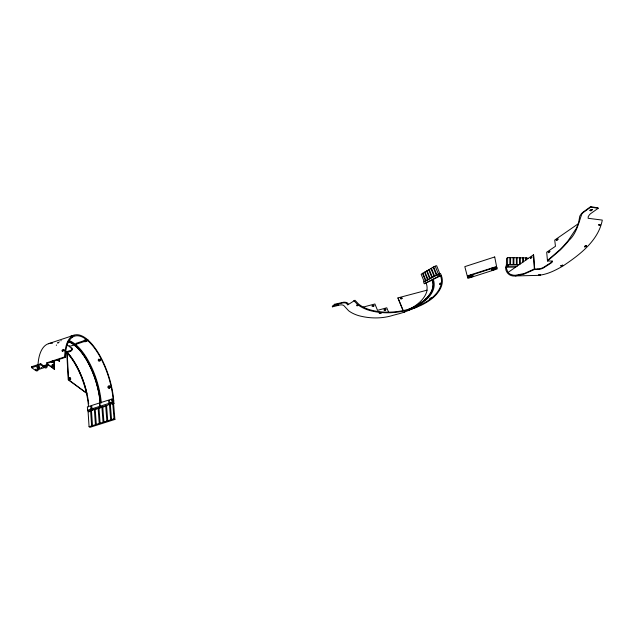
<?xml version="1.0" encoding="UTF-8"?>
<svg xmlns="http://www.w3.org/2000/svg" width="634" height="634" viewBox="0 0 634 634"><rect width="100%" height="100%" fill="white"/><g stroke="black" fill="none" stroke-linecap="round" stroke-linejoin="round"><path stroke-width="0.95" d="M513.881 264.489L513.881 257.705A1.117 0.547 -20.6 0 1 513.128 257.705L510.632 257.65A1.141 0.555 -20.6 0 1 509.871 257.65L507.668 257.602L506.526 258.45L506.392 265.345L506.899 265.345M513.128 264.489L513.144 257.697M510.568 264.489L510.632 257.65M42.835 367.086L44.515 366.531A4.557 2.061 71.2 0 0 46.789 364.677L46.837 362.791L64.676 356.91A49.832 20.454 72.4 0 1 87.904 339.959L88.419 340.418M44.515 366.531L40.711 363.726L31.7 366.698L31.732 367.704L35.591 370.478L44.546 367.53A5.698 2.576 71.2 0 0 47.399 365.2L47.447 363.25L46.837 362.791M509.807 264.489L509.887 257.642M505.813 267.651L508.072 266.042L508.096 264.481L505.845 266.098C504.561 271.717 509.474 276.844 515.141 275.941L537.275 275.402C546.46 274.887 554.932 270.647 562.754 266.122C579.397 255.026 598.361 240.865 602.3 220.085L588.122 218.302L588.241 216.614L589.406 214.839A10.144 4.874 -23.8 0 1 590.714 213.579L598.179 208.301L598.052 207.849L590.611 206.676L582.884 212.287A13.385 6.475 -23.7 0 0 581.251 213.896L579.769 216.154L578.541 223.128L576.346 228.311L568.357 240.365A114.73 59.826 -20.1 0 1 559.909 249.685L547.443 260.487M506.392 265.345L507.549 264.513L507.668 257.602M112.361 402.17L112.377 401.932M530.745 258.173L530.816 257.903A2.33 1.117 -21.1 0 1 531.292 257.341L531.506 257.174A0.911 0.436 -21.1 0 1 531.902 256.96L531.878 257.364A2.338 1.117 -21 0 1 531.411 257.927L530.579 258.347L530.468 257.895A2.338 1.117 -21.1 0 1 530.935 257.333L531.894 256.952M112.868 401.512L112.971 401.623M112.408 402.154C112.575 401.1 113.209 402.519 113.114 401.338M92.572 410.491L91.676 410.285L91.518 410.769M109.587 403.486C108.533 403.985 111.315 404.04 109.016 403.842M110.102 403.993L109.848 403.47M556.248 240.373L556.359 239.977A2.401 1.157 -22.2 0 1 556.929 239.367A1.347 0.65 -22.2 0 1 557.5 239.01L558.007 238.978A1.062 0.507 -22.2 0 0 557.46 239.272L557.286 239.39A2.401 1.149 -22.2 0 0 556.715 240.001L556.604 240.365M110.371 404.809L109.682 404.563M109.056 403.795L109.143 403.977M434.567 276.012L431.429 268.206L433.165 267.191A1.672 0.856 -18 0 0 433.585 266.985L436.644 265.694L439.83 273.642L436.771 274.863A1.823 0.919 -18 0 1 436.327 275.069L434.528 276.044A1.783 0.896 -17.9 0 1 434.052 276.281L432.301 277.232A1.736 0.872 -17.8 0 1 431.833 277.462L430.058 278.429A1.807 0.911 -17.7 0 1 429.662 278.611L428.029 279.491L424.994 271.97L426.611 271.027A1.553 0.792 -17.7 0 0 426.999 270.829L428.743 269.783A1.593 0.816 -17.8 0 0 429.139 269.585L429.226 269.505M440.511 283.446A1.997 0.983 -18 0 0 440.289 283.897L440.543 283.136M427.855 296.775L430.858 292.575L432.626 288.201L433.038 284.056L432.126 279.951L440.551 275.83C444.291 285.522 436.525 294.984 428.909 300.112A35.813 17.863 -16.6 0 1 420.128 305.12L416.942 306.507A37.652 18.806 -16.6 0 1 411.474 308.465C398.16 312.554 383.618 313.632 370.105 309.828A62.077 31.613 -17.1 0 1 358.527 304.003L354.969 300.27L347.662 304.938L346.996 303.932A4.969 2.504 -14.2 0 0 343.01 302.862L334.966 304.78L332.478 306.816L332.256 306.293L334.736 304.241L343.604 302.22A6.269 3.162 -14.2 0 1 347.701 303.203L348.518 304.328M431.413 268.23L431.358 268.277A1.633 0.832 -17.9 0 1 430.922 268.499L429.234 269.49L432.333 277.201M433.664 266.922L436.858 274.791M427.902 296.878L425.897 298.82M560.511 265.868L562.818 265.21L561.177 266.122M422.886 273.23L422.941 273.183A1.482 0.761 -17.6 0 1 422.49 273.428L421.158 274.213L424.13 281.559L425.113 281.322M424.97 272.002L424.907 272.049A1.522 0.777 -17.6 0 1 424.526 272.24L422.949 273.167L425.953 280.593L427.554 279.745A1.767 0.888 -17.6 0 0 427.942 279.562L428.013 279.507M440.289 283.961L439.853 284.238M427.054 270.781L430.153 278.358M426.111 298.614C431.239 294.128 435.154 286.623 432.356 279.832M426.127 298.725L425.255 299.422M425.913 298.923L424.82 299.819M425.263 299.525L423.9 300.603M424.82 299.914L423.671 300.793M425.921 280.624L425.905 280.632A1.728 0.872 -17.5 0 1 425.485 280.838L424.13 281.559M423.892 300.698L422.941 301.372M423.655 300.888L422.696 301.562M578.343 223.699L554.726 240.072L555.455 246.293L546.69 252.213L547.491 261.002L560.313 249.939A117.369 61.3 -20.1 0 0 569.015 240.365C576.734 233.209 578.557 222.819 581.933 213.824A10.715 5.191 -23.7 0 1 583.248 212.541L590.722 207.136L598.179 208.301M422.45 301.752L422.926 301.467M422.196 301.942L422.672 301.657M421.943 302.133L422.418 301.847M421.689 302.315L422.165 302.038M336.131 305.208L336.559 304.994M421.436 302.497L421.911 302.22M338.35 304.589L337.89 304.867M421.174 302.68L421.658 302.402M112.369 401.354L112.036 402.051M421.404 302.584L420.39 303.226M515.672 267.136L506.471 267.183A44.879 21.215 -21.5 0 0 506.534 268.665L507.985 272.469L533.551 254.749L534.684 269.022M421.142 302.767L419.581 303.757M470.436 276.036L472.687 275.314M472.805 275.822A1.292 0.634 -19 0 1 472.045 276.44L471.498 276.614A1.292 0.634 -19 0 1 470.563 276.543L472.805 275.822L472.084 276.052M491.58 269.244L493.846 268.515M493.268 269.49L493.949 269.03A1.3 0.634 -19.8 0 1 493.165 269.656L492.618 269.838A1.3 0.634 -19.8 0 1 491.691 269.759L493.268 269.49L493.165 268.982M420.342 303.306L419.026 304.106M419.526 303.844L417.893 304.796M418.464 304.455L418.971 304.193M418.408 304.534L417.323 305.136M417.83 304.875L416.467 305.62M417.259 305.208L416.173 305.778M415.88 305.937L416.395 305.691M424.273 283.723L438.53 276.297L441.375 275.608L440.67 273.872L437.825 274.554L423.623 282.106L424.273 283.723L432.198 280.141M415.587 306.095L416.102 305.85M552.174 261.113L552.23 261.62A2.885 1.347 -21.3 0 1 551.049 263.07L543.409 267.976A6.316 2.956 -21 0 1 537.941 269.402L534.351 269.537L523.93 274.181L515.141 275.941M438.332 274.427L439.83 273.642M415.286 306.254L415.809 306.008M414.993 306.404L415.508 306.159M414.691 306.563L415.207 306.317M414.382 306.713L414.905 306.468M414.604 306.626L413.772 307.014M414.303 306.777L413.463 307.165M413.154 307.316L413.685 307.078M413.653 307.728C424.083 302.973 437.737 292.623 433.363 279.531M92.017 409.255C90.892 408.835 92.952 409.199 91.867 409.754M412.845 307.466L413.376 307.228M413.059 307.371L411.545 308.053M412.877 307.458L411.728 307.966A35.147 17.49 -16.1 0 0 416.387 304.922C421.285 301.245 425.921 296.371 427.102 290.15L398.025 297.861L403.24 310.589M401.615 298.757L401.441 298.82A1.006 0.499 -16.4 0 1 400.426 298.654A1.006 0.499 -16.4 0 1 400.751 297.988L400.87 297.932A1.014 0.499 -16.3 0 1 401.829 298.123A1.014 0.499 -16.3 0 1 401.591 298.757L401.702 298.717A1.006 0.499 -16.4 0 0 402.027 298.059A1.006 0.499 -16.4 0 0 401.045 297.94M379.235 312.974L381.216 312.958M411.355 308.132L411.759 307.966M381.161 313.141L379.243 313.164M411.569 308.045L408.13 309.44M411.387 308.132L409.833 308.782M403.755 312.388L420.302 305.667A36.621 18.259 -16.6 0 0 429.345 300.54C437.191 295.301 445.219 285.601 441.383 275.624M72.284 336.971L71.349 337.304M72.11 337.034L71.357 337.233M71.642 336.044C68.757 336.908 73.172 335.6 71.753 335.949M409.635 309.685L408.526 310.113M440.234 283.097L439.56 284.246M48.39 343.731L74.043 335.188M75.834 343.422L84.274 340.624A1.094 0.531 -3.3 0 0 85.344 340.83M85.931 339.84A1.094 0.547 -5.9 0 1 86.2 339.99L87.88 339.935A49.832 20.454 72.4 0 1 113.676 400.244L113.193 399.872A48.747 20.011 72.4 0 0 88.015 340.902L88.459 341.306M47.447 363.25L65.27 357.37A48.747 20.011 72.4 0 1 88.015 340.902L87.524 340.474L86.248 340.894L86.184 339.99M86.85 393.349L68.615 379.718L67.141 352.488A48.533 21.398 72.4 0 1 86.85 393.349L68.234 379.845L66.713 351.696L70.358 350.491L70.406 351.402L66.76 352.607A48.533 21.413 72.4 0 1 88.53 406.901M31.732 367.704L40.742 364.732L44.546 367.53M51.386 361.309A48.636 20.748 72.4 0 0 51.362 361.959L52.725 362.299A47.51 20.225 72.4 0 1 52.78 361.039M42.898 365.961L46.789 364.677M45.172 365.937L47.399 365.2M57.1 359.755L59.572 361.229L59.43 358.345M35.322 369.305L36.114 369.297M37.232 368.933L37.794 368.742M38.912 368.378L40.029 368.005M41.155 367.641L41.709 367.458M47.867 364.645L54.572 369.226L54.191 360.73M408.843 310.018L409.461 309.733M470.745 275.307L467.353 276.392L467.868 278.389L497.088 269.006L496.684 266.969L493.268 268.071M472.084 274.879L491.921 268.499M467.488 277.05L471.221 276.218L469.842 276.289M496.842 267.619L493.236 269.149L494.536 268.729M467.844 277.304L469.667 276.725M494.813 268.65L496.644 268.055M467.599 277.47L471.284 276.305M491.715 269.751L492.412 269.521M493.22 269.268L496.929 268.047M111.647 400.363L113.193 399.872M113.954 403.62L113.684 400.284L112.028 399.008L87.373 406.854L87.587 410.198L112.297 402.344L113.954 403.62L112.408 404.104M88.063 411.292L90.583 410.491A1.078 0.46 -5.9 0 0 91.439 410.214L94.347 409.287A1.078 0.468 -6 0 0 95.203 409.017L98.119 408.082A1.078 0.468 -6.1 0 0 98.975 407.813L101.892 406.877A1.07 0.468 -6.2 0 0 102.756 406.608L105.672 405.673A1.07 0.468 -6.3 0 0 106.536 405.395L109.452 404.468A1.07 0.468 -6.4 0 0 110.316 404.191L112.765 403.414L113.613 404.064L114.897 419.446L89.98 427.324L89.077 426.706L88.063 411.292L88.95 411.934M90.091 411.189L90.852 410.943M93.927 409.968L94.696 409.722M96.233 409.231L97.002 408.985M98.539 408.494L99.308 408.248M100.077 408.003L100.846 407.757M112.915 400.529L113.684 400.284M89.077 426.706L91.629 425.905A1.086 0.452 -6.2 0 0 92.493 425.628L95.433 424.701A1.086 0.452 -6.3 0 0 96.297 424.423L99.245 423.496A1.086 0.452 -6.4 0 0 100.109 423.219L103.057 422.284A1.086 0.46 -6.5 0 0 103.928 422.014L106.877 421.079A1.086 0.46 -6.6 0 0 107.748 420.802L110.696 419.866A1.086 0.46 -6.6 0 0 111.568 419.589L114.041 418.812L114.897 419.446M102.375 407.274L103.144 407.028M103.913 406.79L104.689 406.545M106.227 406.053L106.995 405.815M363.242 307.078L374.9 303.987L377.539 310.351L386.772 307.791L388.579 312.174M332.478 306.816L339.927 304.978A4.787 2.409 -14.1 0 1 344.199 305.968L348.605 310.739A56.307 28.49 -16.4 0 0 358.622 315.637C369.368 318.561 381.129 318.791 391.82 315.692A5.009 2.401 -15.8 0 1 392.541 315.447L399.388 313.648A38.5 19.21 -16.2 0 0 404.365 312.079M427.102 280.212L427.007 280.236A1.957 0.983 -17.5 0 0 426.199 280.521M439.6 275.14L439.457 275.14M91.867 409.643L91.217 409.509L92.073 409.326M539.661 275.069L538.932 275.116A3.051 1.411 -20.8 0 1 538.448 275.116M507.985 272.469L510.037 274.165L513.041 275.116A13.742 6.53 -20.5 0 0 515.569 275.259L524.152 273.555L534.319 269.03L537.83 268.99M508.072 266.042L517.289 266.018M519.484 264.497L507.549 264.513M547.491 261.002L551.025 261.034A2.441 1.141 -21.3 0 1 552.277 261.604M513.881 257.705L516.361 257.745A1.102 0.531 -20.7 0 0 517.09 257.745L519.531 257.8L519.626 264.394M525.8 260.122L525.729 257.903L523.359 257.864A1.07 0.515 -20.9 0 1 522.63 257.864L520.245 257.816L520.348 263.895M336.115 305.287L336.48 305.263A3.899 1.981 -14 0 0 337.882 304.859M338.334 304.582L338.033 304.589A3.859 1.95 -14 0 0 336.567 305.002M590 210.353L590.508 210.329A1.831 0.888 -23.9 0 0 591.887 209.751A1.284 0.626 -23.9 0 0 592.299 209.371C592.101 212.263 586.933 210.1 592.322 209.378M549.797 251.23L548.735 251.666A2.354 1.117 -21.7 0 0 548.22 252.277L548.362 252.744L549.313 252.284A2.354 1.117 -21.6 0 0 549.829 251.674L549.837 251.246A0.983 0.468 -21.7 0 0 549.345 251.5L549.099 251.682A2.346 1.117 -21.7 0 0 548.584 252.284L548.505 252.578M556.303 240.452L556.795 240.421A1.339 0.642 -22.2 0 0 557.365 240.072A2.409 1.157 -22.2 0 0 557.944 239.454L558.055 239.073M87.587 410.198L89.323 411.434M31.7 366.698L32.429 367.221M47.344 363.829L54.572 369.226M57.488 359.629L59.572 361.229M64.676 356.91L65.27 357.37M75.01 345.712L75.708 346.307M75.652 344.547L76.365 345.158M74.661 344.872L76.112 346.18M353.82 300.556L357.457 304.391A63.479 32.334 -17.1 0 0 369.313 310.375C383.166 314.29 398.073 313.172 411.728 308.972A38.516 19.234 -16.6 0 0 417.029 307.07M52.725 362.299L52.416 361.61A48.644 20.692 72.4 0 1 52.448 360.96M334.736 304.241L334.966 304.78M397.843 297.948L403.034 310.628M437.825 274.554L438.53 276.297M422.498 273.428L425.485 280.838M430.922 268.507L434.052 276.281M428.743 269.783L431.833 277.462M426.611 271.027L429.67 278.619M424.526 272.24L427.554 279.745M435.162 266.026L438.363 273.991M433.165 267.191L436.327 275.077M467.757 276.963L467.86 277.383M469.572 276.376L469.683 276.796M470.246 275.465L470.412 276.107M470.515 276.527L470.69 277.209L473.012 276.456L472.584 274.712M471.213 276.028L471.339 276.535M470.626 274.831L470.785 275.449L472.124 275.021L471.965 274.395M472.021 275.774L472.14 276.273M590.611 206.676L590.722 207.136M491.413 268.665L491.786 270.433L494.124 269.68L493.989 268.99M492.356 269.236L492.459 269.751M491.818 268.016L491.944 268.65L493.3 268.222L493.165 267.588M493.767 267.905L493.902 268.562M494.742 268.293L494.829 268.721M494.472 268.38L494.552 268.808M496.573 267.707L496.66 268.134M112.765 403.414L114.041 418.812M110.316 404.191L111.568 419.589M109.452 404.468L110.696 419.866M112.028 399.008L112.297 402.344M106.536 405.395L107.748 420.802M105.672 405.673L106.877 421.079M102.756 406.608L103.928 422.014M101.892 406.877L103.057 422.284M98.975 407.813L100.109 423.219M98.119 408.082L99.245 423.496M95.203 409.017L96.297 424.423M94.347 409.287L95.433 424.701M87.46 339.57L87.524 340.474M91.439 410.214L92.493 425.628M90.583 410.491L91.629 425.905M84.274 340.624L84.338 341.528A1.094 0.547 -5.8 0 0 85.408 341.75M69.264 345.657C69.035 346.647 72.149 349.421 71.65 347.733A3.487 2.108 1 0 1 70.469 350.602M533.551 254.749L534.351 269.537M66.887 344.127L66.919 344.753L69.312 346.505L84.338 341.528A1.094 0.531 -3.2 0 1 84.734 340.783A1.094 0.531 -3.2 0 1 86.224 340.902M59.089 359.43L59.184 361.356M53.795 360.865L54.175 369.36M528.399 258.323L526.426 257.911L526.482 259.647M40.711 363.726L40.742 364.732M523.359 257.864L523.454 261.747M522.654 257.856L522.757 262.23M517.082 257.761L517.146 264.497M516.361 257.745L516.401 264.497M537.909 268.903A6.3 2.948 -21 0 0 543.37 267.477L551.033 262.579A2.893 1.355 -21.3 0 0 552.246 261.145M540.382 274.966A2.457 1.133 -20.8 0 1 539.692 275.029M562.366 265.147A1.72 0.792 -21.5 0 1 561.09 265.638M540.422 274.894A3.859 1.775 -20.6 0 0 539.645 274.926L539.098 274.966A2.37 1.094 -20.7 0 0 538.48 275.061M585.919 245.675A1.316 0.61 -22.5 0 1 584.58 246.824M599.154 224.476A1.355 0.642 -23.5 0 1 600.184 224.61A1.355 0.642 -23.5 0 1 599.851 225.419M598.765 224.808A1.934 0.911 -23.5 0 1 599.336 225.514M599.946 225.403A1.355 0.642 -23.5 0 1 598.932 225.268A1.355 0.642 -23.5 0 1 599.265 224.452M526.426 257.903A1.054 0.507 -20.9 0 1 525.713 257.919M520.245 257.8A1.086 0.523 -20.8 0 1 519.508 257.816M373.497 306.285A1.062 0.531 -15.3 0 0 373.703 305.62A1.062 0.531 -15.3 0 0 372.649 305.533A0.903 0.444 -15.3 0 0 372.332 305.604A1.062 0.523 -15.3 0 0 372.118 306.254A1.062 0.523 -15.3 0 0 373.196 306.357A0.896 0.444 -15.3 0 0 373.584 306.246A1.062 0.523 -15.3 0 0 373.878 305.556A1.062 0.523 -15.3 0 0 372.808 305.445A0.896 0.444 -15.3 0 0 372.412 305.564M384.584 309.321A1.054 0.515 -15.6 0 1 385.623 309.432A1.054 0.515 -15.6 0 1 385.313 310.113M436.866 274.91A1.561 0.785 -18 0 1 437.309 274.76M426.167 283.247A48.184 24.132 -15.7 0 1 426.92 290.198M429.995 298.804A2.1 1.014 -17.3 0 1 431.334 297.837M431.231 297.877A1.989 0.967 -17.3 0 1 429.892 298.828M407.717 310.343A2.829 1.363 -16.4 0 0 408.233 310.2L408.169 310.129A0.959 0.46 -16.4 0 0 407.773 310.264M35.773 369.622A4.549 2.108 71.2 0 1 35.559 369.479M38.167 369.955A5.682 2.639 71.2 0 1 35.591 370.478M84.615 339.903A1.094 0.547 -5.9 0 1 85.598 339.769M86.264 340.426A1.094 0.531 -3.3 0 1 86.081 340.601M86.311 341.33A1.094 0.547 -5.8 0 1 86.121 341.504M38.032 364.407A49.618 21.897 72.4 0 1 52.519 343.232M66.713 351.696A49.618 21.897 72.4 0 1 88.697 403.763M64.541 350.634A1.165 0.634 -36.4 0 1 64.454 350.911M62.536 351.545A1.165 0.634 -36.4 0 1 63.17 350.491A1.165 0.634 -36.4 0 1 64.359 350.206M39.356 366.745A1.205 0.563 -3.5 0 1 38.08 367.229A1.205 0.563 -3.5 0 1 36.986 366.753M38.714 366.135A1.205 0.563 -3.5 0 1 39.007 366.214M90.725 407.852A1.078 0.468 -5.9 0 1 92.041 407.432M92.873 408.605A1.078 0.468 -5.9 0 1 92.398 409.089M90.781 408.7A1.078 0.468 -5.9 0 1 92.12 408.272M109.341 404.571A1.117 0.483 -6.2 0 1 108.707 403.921A1.117 0.483 -6.2 0 1 110.403 403.636A1.117 0.483 -6.2 0 1 110.364 404.397M108.39 401.108A1.117 0.491 -6.2 0 1 109.793 400.664M108.541 402.17A1.078 0.468 -6.2 0 1 109.793 401.774M91.668 410.222A1.117 0.483 -6 0 1 90.884 409.58A1.117 0.483 -6 0 1 92.659 409.31A1.117 0.483 -6 0 1 92.405 410.103M90.607 406.766A1.117 0.483 -5.9 0 1 91.993 406.323M57.678 342.709A48.636 20.748 72.4 0 1 57.979 342.447M68.314 341.005A48.636 20.748 72.4 0 1 100.267 402.574M52.289 362.442A47.51 20.248 72.4 0 1 52.353 361.182M68.052 341.686A47.51 20.248 72.4 0 1 100.101 402.812M56.307 345.372A48.644 20.692 72.4 0 1 56.545 344.983M57.852 343.248A48.644 20.692 72.4 0 1 59.303 341.853M60.896 340.823A48.644 20.692 72.4 0 1 61.229 340.656M68.924 340.537A48.644 20.692 72.4 0 1 101.297 402.962M68.092 341.433A47.51 20.225 72.4 0 1 100.497 402.685M71.793 348.605A3.495 2.037 -5.5 0 1 70.374 351.371M100.552 359.819A1.054 0.903 17.2 0 1 99.197 360.58A1.054 0.903 17.2 0 1 98.65 359.145M100.251 359.137A1.054 0.903 17.2 0 1 100.497 359.502M110.292 386.938A1.046 0.959 -66 0 1 109.119 388.111A1.046 0.959 -66 0 1 108.469 386.653A1.046 0.959 -66 0 1 110.015 386.32M357.742 305.596C356.379 306.864 356.118 303.527 357.742 305.62M494.71 256.968L464.817 266.629L467.226 275.925L496.581 266.486L494.71 256.968M101.614 407.511L99.918 406.259L99.673 402.915L99.91 406.259L101.606 407.519M586.331 246.222A1.268 0.586 -22.6 0 0 586.212 245.477A1.268 0.586 -22.6 0 0 584.802 246.151A1.268 0.586 -22.6 0 0 584.905 246.895A1.268 0.586 -22.6 0 0 586.331 246.222M384.569 310.248A1.022 0.499 -15.6 0 0 385.932 309.416A1.022 0.499 -15.6 0 0 384.339 309.416A1.022 0.499 -15.6 0 0 384.569 310.248M62.782 351.07A1.165 0.634 -36.4 0 0 63.923 349.596A1.165 0.634 -36.4 0 0 62.203 350.134A1.165 0.634 -36.4 0 0 62.782 351.07M37.58 368.172A1.205 0.563 -3.5 0 0 39.419 367.625A1.205 0.563 -3.5 0 0 37.66 367.197A1.205 0.563 -3.5 0 0 37.58 368.172M109.088 403.842A1.078 0.468 -6.2 0 0 110.696 403.295A1.078 0.468 -6.2 0 0 109.088 403.026A1.078 0.468 -6.2 0 0 109.088 403.842M52.036 365.335A1.094 0.483 71.4 0 0 52.915 366.856A1.094 0.483 71.4 0 0 52.891 365.239A1.094 0.483 71.4 0 0 52.036 365.335M52.432 365.208A1.094 0.483 71.4 0 0 53.311 366.729A1.094 0.483 71.4 0 0 53.28 365.113A1.094 0.483 71.4 0 0 52.432 365.208M69.613 378.118A1.054 0.452 72.1 0 0 70.445 379.584A1.054 0.452 72.1 0 0 70.398 377.999A1.054 0.452 72.1 0 0 69.613 378.118M69.233 378.244A1.054 0.452 72.1 0 0 70.065 379.703A1.054 0.452 72.1 0 0 70.017 378.126A1.054 0.452 72.1 0 0 69.233 378.244M98.508 360.77A1.054 0.903 17.1 0 0 100.267 360.564A1.054 0.903 17.1 0 0 99.055 359.296A1.054 0.903 17.1 0 0 98.508 360.77M109.389 387.849A1.046 0.959 -65.9 0 0 109.349 386.066A1.046 0.959 -65.9 0 0 107.907 387.097A1.046 0.959 -65.9 0 0 109.389 387.849"/></g></svg>
